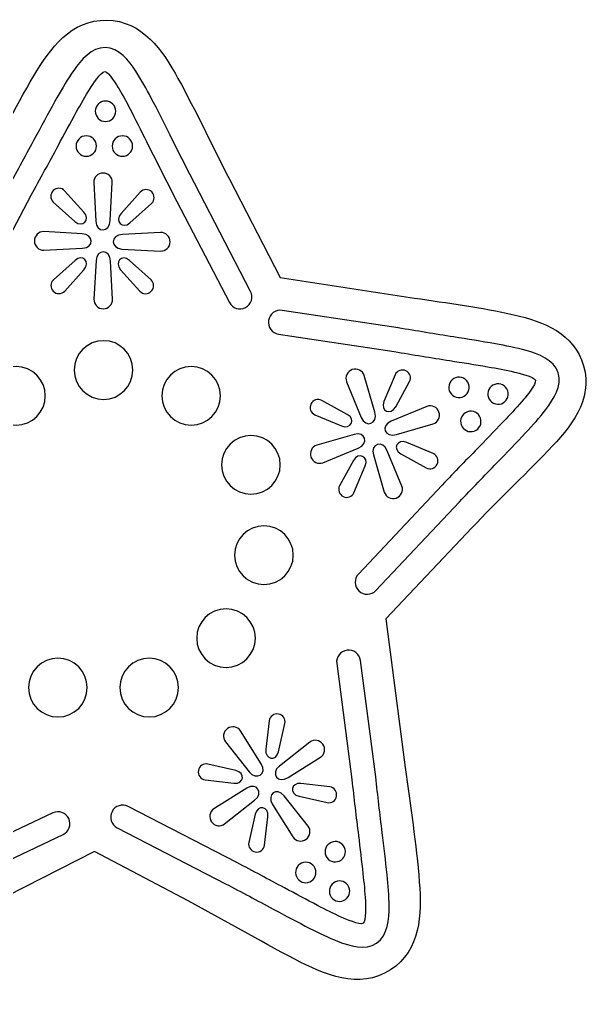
# Model space of a CAD drawing. Header units: centimetres. Extents: x -1 to 124, y -94 to 8.
# Drawn here: x 54.2 to 60.15, y -17.7 to -7.57 of the extents above; entities that cross this region are included whole.
import ezdxf

# ---------------------------------------------------------------- set-up
doc = ezdxf.new("R2010")
doc.units = ezdxf.units.CM
doc.header["$MEASUREMENT"] = 0
doc.layers.add('layer 1', color=7, linetype='Continuous')

msp = doc.modelspace()

# ---------------------------------------------------------------- linework, layer by layer
at = {"layer": 'layer 1', "color": 250}
for points, knots in [([(51.64918, -15.35342), (51.57494, -15.74567), (51.48646, -16.15336), (51.43811, -16.549), (51.43811, -16.549), (51.3974, -16.8821), (51.39219, -17.26055), (51.70603, -17.47328), (51.70603, -17.47328), (52.03854, -17.69865), (52.41777, -17.52065), (52.7298, -17.35896), (52.7298, -17.35896), (53.117, -17.15833), (53.49379, -16.94097), (53.88384, -16.74318), (53.88384, -16.74318), (53.88384, -16.74318), (54.97883, -16.18801), (54.97883, -16.18801), (54.97883, -16.18801), (54.97883, -16.18801), (55.94962, -16.69987), (55.94962, -16.69987), (55.94962, -16.69987), (56.32018, -16.89524), (56.6815, -17.10934), (57.05187, -17.30252), (57.05187, -17.30252), (57.35568, -17.461), (57.71872, -17.62424), (58.04408, -17.41326), (58.04408, -17.41326), (58.35819, -17.2096), (58.36788, -16.83667), (58.34267, -16.50461), (58.34267, -16.50461), (58.31288, -16.11208), (58.24747, -15.70859), (58.19679, -15.31744), (58.19679, -15.31744), (58.19679, -15.31744), (57.99748, -13.7791), (57.99748, -13.7791), (57.99748, -13.7791), (57.99748, -13.7791), (58.88988, -12.83409), (58.88988, -12.83409), (58.88988, -12.83409), (59.1471, -12.56168), (59.41764, -12.30598), (59.67687, -12.03705), (59.67687, -12.03705), (59.90584, -11.79953), (60.14622, -11.51728), (60.04437, -11.15895), (60.04437, -11.15895), (59.94848, -10.82163), (59.63026, -10.70058), (59.32327, -10.63066), (59.32327, -10.63066), (58.98905, -10.55455), (58.63162, -10.50911), (58.29229, -10.45688), (58.29229, -10.45688), (58.29229, -10.45688), (56.90174, -10.24286), (56.90174, -10.24286), (56.90174, -10.24286), (56.90174, -10.24286), (56.37656, -9.22753), (56.37656, -9.22753), (56.37656, -9.22753), (56.19787, -8.88208), (56.03082, -8.52324), (55.84327, -8.18361), (55.84327, -8.18361), (55.68322, -7.8938), (55.4774, -7.58586), (55.10557, -7.57987), (55.10557, -7.57987), (54.73459, -7.57387), (54.51909, -7.87355), (54.35041, -8.15769), (54.35041, -8.15769), (54.15304, -8.49016), (53.97581, -8.84354), (53.78818, -9.18266), (53.78818, -9.18266), (53.78818, -9.18266), (53.21309, -10.22211), (53.21309, -10.22211), (53.21309, -10.22211), (53.21309, -10.22211), (52.03909, -10.44532), (52.03909, -10.44532), (52.03909, -10.44532), (51.65635, -10.51809), (51.26047, -10.57738), (50.88187, -10.66509), (50.88187, -10.66509), (50.56072, -10.73949), (50.21699, -10.85482), (50.10039, -11.20199), (50.10039, -11.20199), (49.98445, -11.54727), (50.19547, -11.8586), (50.40457, -12.11248), (50.40457, -12.11248), (50.65568, -12.41738), (50.93184, -12.70957), (51.1905, -13.00955), (51.1905, -13.00955), (51.1905, -13.00955), (51.93045, -13.86763), (51.93045, -13.86763), (51.93045, -13.86763), (51.93045, -13.86763), (51.64918, -15.35342), (51.64918, -15.35342)], [0, 0, 0, 0, 0.03225806, 0.03225806, 0.03225806, 0.03225806, 0.06451613, 0.06451613, 0.06451613, 0.06451613, 0.09677419, 0.09677419, 0.09677419, 0.09677419, 0.12903226, 0.12903226, 0.12903226, 0.12903226, 0.16129032, 0.16129032, 0.16129032, 0.16129032, 0.19354839, 0.19354839, 0.19354839, 0.19354839, 0.22580645, 0.22580645, 0.22580645, 0.22580645, 0.25806452, 0.25806452, 0.25806452, 0.25806452, 0.29032258, 0.29032258, 0.29032258, 0.29032258, 0.32258065, 0.32258065, 0.32258065, 0.32258065, 0.35483871, 0.35483871, 0.35483871, 0.35483871, 0.38709677, 0.38709677, 0.38709677, 0.38709677, 0.41935484, 0.41935484, 0.41935484, 0.41935484, 0.4516129, 0.4516129, 0.4516129, 0.4516129, 0.48387097, 0.48387097, 0.48387097, 0.48387097, 0.51612903, 0.51612903, 0.51612903, 0.51612903, 0.5483871, 0.5483871, 0.5483871, 0.5483871, 0.58064516, 0.58064516, 0.58064516, 0.58064516, 0.61290323, 0.61290323, 0.61290323, 0.61290323, 0.64516129, 0.64516129, 0.64516129, 0.64516129, 0.67741935, 0.67741935, 0.67741935, 0.67741935, 0.70967742, 0.70967742, 0.70967742, 0.70967742, 0.74193548, 0.74193548, 0.74193548, 0.74193548, 0.77419355, 0.77419355, 0.77419355, 0.77419355, 0.80645161, 0.80645161, 0.80645161, 0.80645161, 0.83870968, 0.83870968, 0.83870968, 0.83870968, 0.87096774, 0.87096774, 0.87096774, 0.87096774, 0.90322581, 0.90322581, 0.90322581, 0.90322581, 0.93548387, 0.93548387, 0.93548387, 0.93548387, 1, 1, 1, 1]), ([(56.59594, -10.3881), (56.62759, -10.44899), (56.60388, -10.52406), (56.543, -10.55571), (56.543, -10.55571), (56.48211, -10.58738), (56.40703, -10.56365), (56.37539, -10.50276), (56.37539, -10.50276), (56.37539, -10.50276), (55.79121, -9.37902), (55.79121, -9.37902), (55.79121, -9.37902), (55.79121, -9.37902), (55.79147, -9.37889), (55.79147, -9.37889), (55.79147, -9.37889), (55.70623, -9.21334), (55.62267, -9.04694), (55.53924, -8.88047), (55.53924, -8.88047), (55.48125, -8.76472), (55.42344, -8.64882), (55.36403, -8.53379), (55.36403, -8.53379), (55.32133, -8.45112), (55.27772, -8.36793), (55.23023, -8.28789), (55.23023, -8.28789), (55.21337, -8.25948), (55.12431, -8.11247), (55.08579, -8.11172), (55.08579, -8.11172), (55.04673, -8.11098), (54.95183, -8.25784), (54.93398, -8.28602), (54.93398, -8.28602), (54.88323, -8.36611), (54.83635, -8.44953), (54.7904, -8.53245), (54.7904, -8.53245), (54.72632, -8.64809), (54.66382, -8.76467), (54.60115, -8.88108), (54.60115, -8.88108), (54.50898, -9.05226), (54.41661, -9.2233), (54.3225, -9.39341), (54.3225, -9.39341), (54.3225, -9.39341), (53.75763, -10.4653), (53.75763, -10.4653), (53.75763, -10.4653), (53.72569, -10.52595), (53.65057, -10.54925), (53.58991, -10.51732), (53.58991, -10.51732), (53.52925, -10.48537), (53.50595, -10.41024), (53.53788, -10.34956), (53.53788, -10.34956), (53.53788, -10.34956), (54.10464, -9.27412), (54.10464, -9.27412), (54.10464, -9.27412), (54.19841, -9.10454), (54.29054, -8.93401), (54.38239, -8.76338), (54.38239, -8.76338), (54.45169, -8.63469), (54.5207, -8.50559), (54.59268, -8.37838), (54.59268, -8.37838), (54.64591, -8.2843), (54.70146, -8.18899), (54.7637, -8.10055), (54.7637, -8.10055), (54.83855, -7.99414), (54.9464, -7.86088), (55.09001, -7.86363), (55.09001, -7.86363), (55.23212, -7.86633), (55.33471, -8.00043), (55.4059, -8.10809), (55.4059, -8.10809), (55.46456, -8.19681), (55.51645, -8.29208), (55.56608, -8.3861), (55.56608, -8.3861), (55.63297, -8.51284), (55.6969, -8.64133), (55.76109, -8.76945), (55.76109, -8.76945), (55.84461, -8.93612), (55.92843, -9.10254), (56.0138, -9.26824), (56.0138, -9.26824), (56.0138, -9.26824), (56.59594, -10.3881), (56.59594, -10.3881)], [0, 0, 0, 0, 0.03846154, 0.03846154, 0.03846154, 0.03846154, 0.07692308, 0.07692308, 0.07692308, 0.07692308, 0.11538462, 0.11538462, 0.11538462, 0.11538462, 0.15384615, 0.15384615, 0.15384615, 0.15384615, 0.19230769, 0.19230769, 0.19230769, 0.19230769, 0.23076923, 0.23076923, 0.23076923, 0.23076923, 0.26923077, 0.26923077, 0.26923077, 0.26923077, 0.30769231, 0.30769231, 0.30769231, 0.30769231, 0.34615385, 0.34615385, 0.34615385, 0.34615385, 0.38461538, 0.38461538, 0.38461538, 0.38461538, 0.42307692, 0.42307692, 0.42307692, 0.42307692, 0.46153846, 0.46153846, 0.46153846, 0.46153846, 0.5, 0.5, 0.5, 0.5, 0.53846154, 0.53846154, 0.53846154, 0.53846154, 0.57692308, 0.57692308, 0.57692308, 0.57692308, 0.61538462, 0.61538462, 0.61538462, 0.61538462, 0.65384615, 0.65384615, 0.65384615, 0.65384615, 0.69230769, 0.69230769, 0.69230769, 0.69230769, 0.73076923, 0.73076923, 0.73076923, 0.73076923, 0.76923077, 0.76923077, 0.76923077, 0.76923077, 0.80769231, 0.80769231, 0.80769231, 0.80769231, 0.84615385, 0.84615385, 0.84615385, 0.84615385, 0.88461538, 0.88461538, 0.88461538, 0.88461538, 0.92307692, 0.92307692, 0.92307692, 0.92307692, 1, 1, 1, 1]), ([(55.19891, -8.52348), (55.19891, -8.58186), (55.15144, -8.62908), (55.09309, -8.62908), (55.09309, -8.62908), (55.03475, -8.62908), (54.98726, -8.58186), (54.98726, -8.52348), (54.98726, -8.52348), (54.98726, -8.46508), (55.03475, -8.41788), (55.09309, -8.41788), (55.09309, -8.41788), (55.15144, -8.41788), (55.19891, -8.46508), (55.19891, -8.52348)], [0, 0, 0, 0, 0.2, 0.2, 0.2, 0.2, 0.4, 0.4, 0.4, 0.4, 0.6, 0.6, 0.6, 0.6, 1, 1, 1, 1]), ([(54.9995, -8.88349), (54.9995, -8.94188), (54.95199, -8.98909), (54.89364, -8.98909), (54.89364, -8.98909), (54.83531, -8.98909), (54.78784, -8.94187), (54.78784, -8.88349), (54.78784, -8.88349), (54.78784, -8.82511), (54.83531, -8.77788), (54.89364, -8.77788), (54.89364, -8.77788), (54.95199, -8.77788), (54.9995, -8.8251), (54.9995, -8.88349)], [0, 0, 0, 0, 0.2, 0.2, 0.2, 0.2, 0.4, 0.4, 0.4, 0.4, 0.6, 0.6, 0.6, 0.6, 1, 1, 1, 1]), ([(55.37343, -8.88349), (55.37343, -8.94187), (55.32594, -8.98909), (55.26759, -8.98909), (55.26759, -8.98909), (55.20925, -8.98909), (55.16176, -8.94188), (55.16176, -8.88349), (55.16176, -8.88349), (55.16176, -8.8251), (55.20926, -8.77788), (55.26759, -8.77788), (55.26759, -8.77788), (55.32594, -8.77788), (55.37343, -8.82511), (55.37343, -8.88349)], [0, 0, 0, 0, 0.2, 0.2, 0.2, 0.2, 0.4, 0.4, 0.4, 0.4, 0.6, 0.6, 0.6, 0.6, 1, 1, 1, 1]), ([(55.14204, -9.6561), (55.13541, -9.78052), (54.99862, -9.78423), (54.99208, -9.66171), (54.99208, -9.66171), (54.99208, -9.66171), (54.9707, -9.26113), (54.9707, -9.26113), (54.9707, -9.26113), (54.96783, -9.20711), (55.01364, -9.16287), (55.0669, -9.16287), (55.0669, -9.16287), (55.12016, -9.16287), (55.16598, -9.20711), (55.16312, -9.26113), (55.16312, -9.26113), (55.16312, -9.26113), (55.14204, -9.6561), (55.14204, -9.6561)], [0, 0, 0, 0, 0.16666667, 0.16666667, 0.16666667, 0.16666667, 0.33333333, 0.33333333, 0.33333333, 0.33333333, 0.5, 0.5, 0.5, 0.5, 0.66666667, 0.66666667, 0.66666667, 0.66666667, 1, 1, 1, 1]), ([(54.77624, -9.66494), (54.77624, -9.66494), (54.55233, -9.46373), (54.55233, -9.46373), (54.55233, -9.46373), (54.51757, -9.43249), (54.51822, -9.37794), (54.55082, -9.34532), (54.55082, -9.34532), (54.58342, -9.31272), (54.63799, -9.31208), (54.66923, -9.34683), (54.66923, -9.34683), (54.66923, -9.34683), (54.86763, -9.56759), (54.86763, -9.56759), (54.86763, -9.56759), (54.93888, -9.64687), (54.8546, -9.73536), (54.77624, -9.66494)], [0, 0, 0, 0, 0.16666667, 0.16666667, 0.16666667, 0.16666667, 0.33333333, 0.33333333, 0.33333333, 0.33333333, 0.5, 0.5, 0.5, 0.5, 0.66666667, 0.66666667, 0.66666667, 0.66666667, 1, 1, 1, 1]), ([(55.57015, -9.47738), (55.57015, -9.47738), (55.34625, -9.67859), (55.34625, -9.67859), (55.34625, -9.67859), (55.26791, -9.74903), (55.1836, -9.66052), (55.25485, -9.58124), (55.25485, -9.58124), (55.25485, -9.58124), (55.45326, -9.36046), (55.45326, -9.36046), (55.45326, -9.36046), (55.4845, -9.32573), (55.53905, -9.32637), (55.57165, -9.35897), (55.57165, -9.35897), (55.60427, -9.39159), (55.60491, -9.44614), (55.57015, -9.47738)], [0, 0, 0, 0, 0.16666667, 0.16666667, 0.16666667, 0.16666667, 0.33333333, 0.33333333, 0.33333333, 0.33333333, 0.5, 0.5, 0.5, 0.5, 0.66666667, 0.66666667, 0.66666667, 0.66666667, 1, 1, 1, 1]), ([(54.85527, -9.94086), (54.85527, -9.94086), (54.4547, -9.96225), (54.4547, -9.96225), (54.4547, -9.96225), (54.40067, -9.96513), (54.35644, -9.91929), (54.35644, -9.86605), (54.35644, -9.86605), (54.35644, -9.8128), (54.40067, -9.76696), (54.4547, -9.76984), (54.4547, -9.76984), (54.4547, -9.76984), (54.84966, -9.79091), (54.84966, -9.79091), (54.84966, -9.79091), (54.97407, -9.79755), (54.9778, -9.93435), (54.85527, -9.94086)], [0, 0, 0, 0, 0.16666667, 0.16666667, 0.16666667, 0.16666667, 0.33333333, 0.33333333, 0.33333333, 0.33333333, 0.5, 0.5, 0.5, 0.5, 0.66666667, 0.66666667, 0.66666667, 0.66666667, 1, 1, 1, 1]), ([(55.66338, -9.97101), (55.66338, -9.97101), (55.26281, -9.94963), (55.26281, -9.94963), (55.26281, -9.94963), (55.14028, -9.94311), (55.14401, -9.80633), (55.26843, -9.79969), (55.26843, -9.79969), (55.26843, -9.79969), (55.66339, -9.7786), (55.66339, -9.7786), (55.66339, -9.7786), (55.71742, -9.77576), (55.76166, -9.82158), (55.76166, -9.87481), (55.76166, -9.87481), (55.76166, -9.92806), (55.71742, -9.97389), (55.66338, -9.97101)], [0, 0, 0, 0, 0.16666667, 0.16666667, 0.16666667, 0.16666667, 0.33333333, 0.33333333, 0.33333333, 0.33333333, 0.5, 0.5, 0.5, 0.5, 0.66666667, 0.66666667, 0.66666667, 0.66666667, 1, 1, 1, 1]), ([(54.86828, -10.1644), (54.86828, -10.1644), (54.66988, -10.38517), (54.66988, -10.38517), (54.66988, -10.38517), (54.63864, -10.41991), (54.58409, -10.41927), (54.55147, -10.38667), (54.55147, -10.38667), (54.51887, -10.35406), (54.51822, -10.2995), (54.55298, -10.26827), (54.55298, -10.26827), (54.55298, -10.26827), (54.77687, -10.06706), (54.77687, -10.06706), (54.77687, -10.06706), (54.85523, -9.9966), (54.93953, -10.08512), (54.86828, -10.1644)], [0, 0, 0, 0, 0.16666667, 0.16666667, 0.16666667, 0.16666667, 0.33333333, 0.33333333, 0.33333333, 0.33333333, 0.5, 0.5, 0.5, 0.5, 0.66666667, 0.66666667, 0.66666667, 0.66666667, 1, 1, 1, 1]), ([(55.06954, -10.56831), (55.01629, -10.56831), (54.97047, -10.52408), (54.97334, -10.47005), (54.97334, -10.47005), (54.97334, -10.47005), (54.99472, -10.06948), (54.99472, -10.06948), (54.99472, -10.06948), (55.00126, -9.94695), (55.13804, -9.95067), (55.14468, -10.07509), (55.14468, -10.07509), (55.14468, -10.07509), (55.16576, -10.47007), (55.16576, -10.47007), (55.16576, -10.47007), (55.16861, -10.52408), (55.12279, -10.56831), (55.06954, -10.56831)], [0, 0, 0, 0, 0.16666667, 0.16666667, 0.16666667, 0.16666667, 0.33333333, 0.33333333, 0.33333333, 0.33333333, 0.5, 0.5, 0.5, 0.5, 0.66666667, 0.66666667, 0.66666667, 0.66666667, 1, 1, 1, 1]), ([(55.4481, -10.38594), (55.4481, -10.38594), (55.2497, -10.16516), (55.2497, -10.16516), (55.2497, -10.16516), (55.17845, -10.0859), (55.26275, -9.99739), (55.34111, -10.06782), (55.34111, -10.06782), (55.34111, -10.06782), (55.56502, -10.26904), (55.56502, -10.26904), (55.56502, -10.26904), (55.59976, -10.30028), (55.59913, -10.35483), (55.56653, -10.38743), (55.56653, -10.38743), (55.53391, -10.42004), (55.47936, -10.42069), (55.4481, -10.38594)], [0, 0, 0, 0, 0.16666667, 0.16666667, 0.16666667, 0.16666667, 0.33333333, 0.33333333, 0.33333333, 0.33333333, 0.5, 0.5, 0.5, 0.5, 0.66666667, 0.66666667, 0.66666667, 0.66666667, 1, 1, 1, 1]), ([(58.96857, -11.99053), (59.05873, -11.89762), (59.14909, -11.80483), (59.2381, -11.71082), (59.2381, -11.71082), (59.30208, -11.64327), (59.36625, -11.57465), (59.42615, -11.50345), (59.42615, -11.50345), (59.44742, -11.47817), (59.55686, -11.34562), (59.54486, -11.30902), (59.54486, -11.30902), (59.53268, -11.27189), (59.36274, -11.2307), (59.33027, -11.22313), (59.33027, -11.22313), (59.23792, -11.20163), (59.1437, -11.18487), (59.05027, -11.16882), (59.05027, -11.16882), (58.91997, -11.14644), (58.78931, -11.12585), (58.65875, -11.10508), (58.65875, -11.10508), (58.46674, -11.07449), (58.27483, -11.04367), (58.08319, -11.01091), (58.08319, -11.01091), (58.08319, -11.01091), (56.88501, -10.83095), (56.88501, -10.83095), (56.88501, -10.83095), (56.81722, -10.82079), (56.77044, -10.75754), (56.78062, -10.68975), (56.78062, -10.68975), (56.79077, -10.62195), (56.85401, -10.57519), (56.92183, -10.58533), (56.92183, -10.58533), (56.92183, -10.58533), (58.124, -10.76589), (58.124, -10.76589), (58.124, -10.76589), (58.31501, -10.79852), (58.50638, -10.82928), (58.69775, -10.85976), (58.69775, -10.85976), (58.84209, -10.88274), (58.98671, -10.90534), (59.13055, -10.93136), (59.13055, -10.93136), (59.23692, -10.95061), (59.34522, -10.97164), (59.44923, -11.00124), (59.44923, -11.00124), (59.57436, -11.03684), (59.73572, -11.09471), (59.78048, -11.23121), (59.78048, -11.23121), (59.82478, -11.36625), (59.73199, -11.50732), (59.65382, -11.61002), (59.65382, -11.61002), (59.58939, -11.69465), (59.51654, -11.77505), (59.44415, -11.85289), (59.44415, -11.85289), (59.34653, -11.95782), (59.2463, -12.06055), (59.14651, -12.16338), (59.14651, -12.16338), (59.01668, -12.29717), (58.88721, -12.43118), (58.7589, -12.56641), (58.7589, -12.56641), (58.7589, -12.56641), (57.89355, -13.48516), (57.89355, -13.48516), (57.89355, -13.48516), (57.84651, -13.53511), (57.7678, -13.53748), (57.71785, -13.49042), (57.71785, -13.49042), (57.66788, -13.44337), (57.66553, -13.36468), (57.71258, -13.31471), (57.71258, -13.31471), (57.71258, -13.31471), (58.58115, -12.39296), (58.58115, -12.39296), (58.58115, -12.39296), (58.70935, -12.25792), (58.8389, -12.12416), (58.96857, -11.99053)], [0, 0, 0, 0, 0.04, 0.04, 0.04, 0.04, 0.08, 0.08, 0.08, 0.08, 0.12, 0.12, 0.12, 0.12, 0.16, 0.16, 0.16, 0.16, 0.2, 0.2, 0.2, 0.2, 0.24, 0.24, 0.24, 0.24, 0.28, 0.28, 0.28, 0.28, 0.32, 0.32, 0.32, 0.32, 0.36, 0.36, 0.36, 0.36, 0.4, 0.4, 0.4, 0.4, 0.44, 0.44, 0.44, 0.44, 0.48, 0.48, 0.48, 0.48, 0.52, 0.52, 0.52, 0.52, 0.56, 0.56, 0.56, 0.56, 0.6, 0.6, 0.6, 0.6, 0.64, 0.64, 0.64, 0.64, 0.68, 0.68, 0.68, 0.68, 0.72, 0.72, 0.72, 0.72, 0.76, 0.76, 0.76, 0.76, 0.8, 0.8, 0.8, 0.8, 0.84, 0.84, 0.84, 0.84, 0.88, 0.88, 0.88, 0.88, 0.92, 0.92, 0.92, 0.92, 1, 1, 1, 1]), ([(55.37654, -11.20232), (55.37654, -11.37005), (55.24058, -11.50602), (55.07286, -11.50602), (55.07286, -11.50602), (54.90512, -11.50602), (54.76916, -11.37005), (54.76916, -11.20232), (54.76916, -11.20232), (54.76916, -11.0346), (54.90512, -10.89863), (55.07286, -10.89863), (55.07286, -10.89863), (55.24058, -10.89863), (55.37654, -11.0346), (55.37654, -11.20232)], [0, 0, 0, 0, 0.2, 0.2, 0.2, 0.2, 0.4, 0.4, 0.4, 0.4, 0.6, 0.6, 0.6, 0.6, 1, 1, 1, 1]), ([(54.46945, -11.46901), (54.46945, -11.6367), (54.33345, -11.77269), (54.16575, -11.77269), (54.16575, -11.77269), (53.99806, -11.77269), (53.86207, -11.6367), (53.86207, -11.46901), (53.86207, -11.46901), (53.86207, -11.3013), (53.99806, -11.16531), (54.16575, -11.16531), (54.16575, -11.16531), (54.33345, -11.16531), (54.46945, -11.3013), (54.46945, -11.46901)], [0, 0, 0, 0, 0.2, 0.2, 0.2, 0.2, 0.4, 0.4, 0.4, 0.4, 0.6, 0.6, 0.6, 0.6, 1, 1, 1, 1]), ([(56.28366, -11.46901), (56.28366, -11.63673), (56.1477, -11.77269), (55.97996, -11.77269), (55.97996, -11.77269), (55.81224, -11.77269), (55.67628, -11.63673), (55.67628, -11.46901), (55.67628, -11.46901), (55.67628, -11.30127), (55.81224, -11.16531), (55.97996, -11.16531), (55.97996, -11.16531), (56.1477, -11.16531), (56.28366, -11.30127), (56.28366, -11.46901)], [0, 0, 0, 0, 0.2, 0.2, 0.2, 0.2, 0.4, 0.4, 0.4, 0.4, 0.6, 0.6, 0.6, 0.6, 1, 1, 1, 1]), ([(57.8817, -11.63962), (57.91644, -11.75926), (57.78851, -11.80788), (57.74197, -11.69434), (57.74197, -11.69434), (57.74197, -11.69434), (57.58973, -11.32322), (57.58973, -11.32322), (57.58973, -11.32322), (57.56921, -11.27316), (57.59789, -11.21629), (57.64815, -11.19874), (57.64815, -11.19874), (57.69844, -11.18118), (57.75629, -11.20783), (57.77139, -11.2598), (57.77139, -11.2598), (57.77139, -11.2598), (57.8817, -11.63962), (57.8817, -11.63962)], [0, 0, 0, 0, 0.16666667, 0.16666667, 0.16666667, 0.16666667, 0.33333333, 0.33333333, 0.33333333, 0.33333333, 0.5, 0.5, 0.5, 0.5, 0.66666667, 0.66666667, 0.66666667, 0.66666667, 1, 1, 1, 1]), ([(57.97642, -11.52878), (57.97642, -11.52878), (58.09257, -11.25107), (58.09257, -11.25107), (58.09257, -11.25107), (58.1106, -11.20794), (58.16233, -11.19056), (58.20387, -11.21059), (58.20387, -11.21059), (58.24539, -11.23064), (58.26398, -11.28194), (58.24147, -11.32289), (58.24147, -11.32289), (58.24147, -11.32289), (58.09845, -11.58297), (58.09845, -11.58297), (58.09845, -11.58297), (58.04708, -11.67638), (57.93576, -11.62597), (57.97642, -11.52878)], [0, 0, 0, 0, 0.16666667, 0.16666667, 0.16666667, 0.16666667, 0.33333333, 0.33333333, 0.33333333, 0.33333333, 0.5, 0.5, 0.5, 0.5, 0.66666667, 0.66666667, 0.66666667, 0.66666667, 1, 1, 1, 1]), ([(58.78779, -11.48194), (58.73265, -11.5012), (58.67243, -11.47191), (58.65321, -11.41684), (58.65321, -11.41684), (58.63397, -11.36176), (58.66289, -11.30137), (58.71801, -11.28211), (58.71801, -11.28211), (58.77312, -11.26288), (58.83337, -11.29213), (58.85259, -11.34721), (58.85259, -11.34721), (58.87183, -11.40228), (58.84291, -11.46269), (58.78779, -11.48194)], [0, 0, 0, 0, 0.2, 0.2, 0.2, 0.2, 0.4, 0.4, 0.4, 0.4, 0.6, 0.6, 0.6, 0.6, 1, 1, 1, 1]), ([(59.19342, -11.55154), (59.13829, -11.5708), (59.07806, -11.54153), (59.05882, -11.48645), (59.05882, -11.48645), (59.03958, -11.43136), (59.06852, -11.37097), (59.12364, -11.35171), (59.12364, -11.35171), (59.17877, -11.33248), (59.23899, -11.36174), (59.25821, -11.41682), (59.25821, -11.41682), (59.27744, -11.47191), (59.24854, -11.53229), (59.19342, -11.55154)], [0, 0, 0, 0, 0.2, 0.2, 0.2, 0.2, 0.4, 0.4, 0.4, 0.4, 0.6, 0.6, 0.6, 0.6, 1, 1, 1, 1]), ([(57.2614, -11.66579), (57.21829, -11.64774), (57.20089, -11.59603), (57.22094, -11.5545), (57.22094, -11.5545), (57.24097, -11.51296), (57.29227, -11.49437), (57.33322, -11.51689), (57.33322, -11.51689), (57.33322, -11.51689), (57.59698, -11.66195), (57.59698, -11.66195), (57.59698, -11.66195), (57.68933, -11.71269), (57.63355, -11.82146), (57.53522, -11.78032), (57.53522, -11.78032), (57.53522, -11.78032), (57.2614, -11.66579), (57.2614, -11.66579)], [0, 0, 0, 0, 0.16666667, 0.16666667, 0.16666667, 0.16666667, 0.33333333, 0.33333333, 0.33333333, 0.33333333, 0.5, 0.5, 0.5, 0.5, 0.66666667, 0.66666667, 0.66666667, 0.66666667, 1, 1, 1, 1]), ([(58.48519, -11.76093), (58.48519, -11.76093), (58.10535, -11.87122), (58.10535, -11.87122), (58.10535, -11.87122), (57.98571, -11.90597), (57.93711, -11.77805), (58.05062, -11.7315), (58.05062, -11.7315), (58.05062, -11.7315), (58.42175, -11.57927), (58.42175, -11.57927), (58.42175, -11.57927), (58.47182, -11.55875), (58.52869, -11.5874), (58.54625, -11.63768), (58.54625, -11.63768), (58.5638, -11.68796), (58.53714, -11.7458), (58.48519, -11.76093)], [0, 0, 0, 0, 0.16666667, 0.16666667, 0.16666667, 0.16666667, 0.33333333, 0.33333333, 0.33333333, 0.33333333, 0.5, 0.5, 0.5, 0.5, 0.66666667, 0.66666667, 0.66666667, 0.66666667, 1, 1, 1, 1]), ([(58.91105, -11.83497), (58.85593, -11.85422), (58.79571, -11.82494), (58.77647, -11.76988), (58.77647, -11.76988), (58.75723, -11.71479), (58.78615, -11.65439), (58.84128, -11.63514), (58.84128, -11.63514), (58.8964, -11.61589), (58.95664, -11.64517), (58.97587, -11.70025), (58.97587, -11.70025), (58.99511, -11.75533), (58.96616, -11.81573), (58.91105, -11.83497)], [0, 0, 0, 0, 0.2, 0.2, 0.2, 0.2, 0.4, 0.4, 0.4, 0.4, 0.6, 0.6, 0.6, 0.6, 1, 1, 1, 1]), ([(57.22021, -12.10348), (57.20266, -12.05321), (57.22934, -11.99536), (57.28129, -11.98026), (57.28129, -11.98026), (57.28129, -11.98026), (57.6665, -11.8684), (57.6665, -11.8684), (57.6665, -11.8684), (57.78434, -11.83418), (57.82592, -11.96455), (57.71064, -12.01182), (57.71064, -12.01182), (57.71064, -12.01182), (57.3447, -12.16192), (57.3447, -12.16192), (57.3447, -12.16192), (57.29464, -12.18243), (57.23777, -12.15375), (57.22021, -12.10348)], [0, 0, 0, 0, 0.16666667, 0.16666667, 0.16666667, 0.16666667, 0.33333333, 0.33333333, 0.33333333, 0.33333333, 0.5, 0.5, 0.5, 0.5, 0.66666667, 0.66666667, 0.66666667, 0.66666667, 1, 1, 1, 1]), ([(56.59936, -12.48717), (56.43165, -12.48717), (56.29566, -12.35118), (56.29566, -12.18348), (56.29566, -12.18348), (56.29566, -12.01579), (56.43165, -11.87979), (56.59936, -11.87979), (56.59936, -11.87979), (56.76706, -11.87979), (56.90305, -12.01579), (56.90305, -12.18348), (56.90305, -12.18348), (56.90305, -12.35118), (56.76706, -12.48717), (56.59936, -12.48717)], [0, 0, 0, 0, 0.2, 0.2, 0.2, 0.2, 0.4, 0.4, 0.4, 0.4, 0.6, 0.6, 0.6, 0.6, 1, 1, 1, 1]), ([(57.86803, -12.082), (57.83381, -11.96417), (57.96417, -11.9226), (58.01145, -12.03788), (58.01145, -12.03788), (58.01145, -12.03788), (58.16155, -12.40381), (58.16155, -12.40381), (58.16155, -12.40381), (58.18206, -12.45387), (58.15338, -12.51074), (58.10311, -12.5283), (58.10311, -12.5283), (58.05285, -12.54585), (57.99499, -12.51919), (57.9799, -12.46724), (57.9799, -12.46724), (57.9799, -12.46724), (57.86803, -12.082), (57.86803, -12.082)], [0, 0, 0, 0, 0.16666667, 0.16666667, 0.16666667, 0.16666667, 0.33333333, 0.33333333, 0.33333333, 0.33333333, 0.5, 0.5, 0.5, 0.5, 0.66666667, 0.66666667, 0.66666667, 0.66666667, 1, 1, 1, 1]), ([(58.52749, -12.17887), (58.50746, -12.22041), (58.45616, -12.239), (58.41521, -12.21647), (58.41521, -12.21647), (58.41521, -12.21647), (58.15144, -12.07142), (58.15144, -12.07142), (58.15144, -12.07142), (58.05912, -12.02067), (58.11487, -11.9119), (58.2132, -11.95304), (58.2132, -11.95304), (58.2132, -11.95304), (58.48704, -12.06758), (58.48704, -12.06758), (58.48704, -12.06758), (58.53014, -12.08562), (58.54752, -12.13735), (58.52749, -12.17887)], [0, 0, 0, 0, 0.16666667, 0.16666667, 0.16666667, 0.16666667, 0.33333333, 0.33333333, 0.33333333, 0.33333333, 0.5, 0.5, 0.5, 0.5, 0.66666667, 0.66666667, 0.66666667, 0.66666667, 1, 1, 1, 1]), ([(57.55483, -12.51306), (57.51329, -12.49303), (57.4947, -12.44173), (57.51721, -12.40076), (57.51721, -12.40076), (57.51721, -12.40076), (57.66023, -12.14068), (57.66023, -12.14068), (57.66023, -12.14068), (57.71158, -12.04728), (57.82292, -12.09769), (57.78227, -12.19489), (57.78227, -12.19489), (57.78227, -12.19489), (57.66611, -12.4726), (57.66611, -12.4726), (57.66611, -12.4726), (57.64808, -12.51571), (57.59635, -12.53309), (57.55483, -12.51306)], [0, 0, 0, 0, 0.16666667, 0.16666667, 0.16666667, 0.16666667, 0.33333333, 0.33333333, 0.33333333, 0.33333333, 0.5, 0.5, 0.5, 0.5, 0.66666667, 0.66666667, 0.66666667, 0.66666667, 1, 1, 1, 1]), ([(56.7339, -13.4231), (56.5662, -13.4231), (56.43021, -13.28711), (56.43021, -13.11941), (56.43021, -13.11941), (56.43021, -12.95172), (56.5662, -12.81572), (56.7339, -12.81572), (56.7339, -12.81572), (56.90161, -12.81572), (57.0376, -12.95172), (57.0376, -13.11941), (57.0376, -13.11941), (57.0376, -13.28711), (56.90161, -13.4231), (56.7339, -13.4231)], [0, 0, 0, 0, 0.2, 0.2, 0.2, 0.2, 0.4, 0.4, 0.4, 0.4, 0.6, 0.6, 0.6, 0.6, 1, 1, 1, 1]), ([(56.34082, -14.28293), (56.17311, -14.28293), (56.03712, -14.14693), (56.03712, -13.97923), (56.03712, -13.97923), (56.03712, -13.81153), (56.17311, -13.67553), (56.34082, -13.67553), (56.34082, -13.67553), (56.50852, -13.67553), (56.64451, -13.81153), (56.64451, -13.97923), (56.64451, -13.97923), (56.64451, -14.14693), (56.50852, -14.28293), (56.34082, -14.28293)], [0, 0, 0, 0, 0.2, 0.2, 0.2, 0.2, 0.4, 0.4, 0.4, 0.4, 0.6, 0.6, 0.6, 0.6, 1, 1, 1, 1]), ([(52.24097, -15.43135), (52.21318, -15.62379), (52.18348, -15.81589), (52.1535, -16.00797), (52.1535, -16.00797), (52.1331, -16.1386), (52.11248, -16.26926), (52.09368, -16.40012), (52.09368, -16.40012), (52.0802, -16.49396), (52.06717, -16.58876), (52.05923, -16.68325), (52.05923, -16.68325), (52.05644, -16.71649), (52.04333, -16.89084), (52.07492, -16.91384), (52.07492, -16.91384), (52.10606, -16.93654), (52.26582, -16.87318), (52.29644, -16.86072), (52.29644, -16.86072), (52.38263, -16.82562), (52.46764, -16.78567), (52.55162, -16.7456), (52.55162, -16.7456), (52.66844, -16.68982), (52.78454, -16.6324), (52.90068, -16.57519), (52.90068, -16.57519), (53.06773, -16.49293), (53.23485, -16.41082), (53.40278, -16.33038), (53.40278, -16.33038), (53.40278, -16.33038), (53.40265, -16.33013), (53.40265, -16.33013), (53.40265, -16.33013), (53.40265, -16.33013), (54.54706, -15.78755), (54.54706, -15.78755), (54.54706, -15.78755), (54.60907, -15.75816), (54.68323, -15.78462), (54.71262, -15.84662), (54.71262, -15.84662), (54.74202, -15.90863), (54.71556, -15.98278), (54.65356, -16.01218), (54.65356, -16.01218), (54.65356, -16.01218), (53.51312, -16.55288), (53.51312, -16.55288), (53.51312, -16.55288), (53.34499, -16.63335), (53.17763, -16.71533), (53.01039, -16.79769), (53.01039, -16.79769), (52.88184, -16.861), (52.75327, -16.92478), (52.62339, -16.98536), (52.62339, -16.98536), (52.52706, -17.03029), (52.42815, -17.07486), (52.32779, -17.11013), (52.32779, -17.11013), (52.20603, -17.15292), (52.04325, -17.19779), (51.92838, -17.1141), (51.92838, -17.1141), (51.81228, -17.02952), (51.80687, -16.85818), (51.81149, -16.72817), (51.81149, -16.72817), (51.81533, -16.62009), (51.82863, -16.51058), (51.84304, -16.40344), (51.84304, -16.40344), (51.86255, -16.25858), (51.88554, -16.11401), (51.90807, -15.96959), (51.90807, -15.96959), (51.93795, -15.77814), (51.96756, -15.5866), (51.99528, -15.39482), (51.99528, -15.39482), (51.99528, -15.39482), (52.19337, -14.19541), (52.19337, -14.19541), (52.19337, -14.19541), (52.20457, -14.12776), (52.26852, -14.08197), (52.33617, -14.09316), (52.33617, -14.09316), (52.4038, -14.10435), (52.44959, -14.16831), (52.4384, -14.23595), (52.4384, -14.23595), (52.4384, -14.23595), (52.24097, -15.43135), (52.24097, -15.43135)], [0, 0, 0, 0, 0.03846154, 0.03846154, 0.03846154, 0.03846154, 0.07692308, 0.07692308, 0.07692308, 0.07692308, 0.11538462, 0.11538462, 0.11538462, 0.11538462, 0.15384615, 0.15384615, 0.15384615, 0.15384615, 0.19230769, 0.19230769, 0.19230769, 0.19230769, 0.23076923, 0.23076923, 0.23076923, 0.23076923, 0.26923077, 0.26923077, 0.26923077, 0.26923077, 0.30769231, 0.30769231, 0.30769231, 0.30769231, 0.34615385, 0.34615385, 0.34615385, 0.34615385, 0.38461538, 0.38461538, 0.38461538, 0.38461538, 0.42307692, 0.42307692, 0.42307692, 0.42307692, 0.46153846, 0.46153846, 0.46153846, 0.46153846, 0.5, 0.5, 0.5, 0.5, 0.53846154, 0.53846154, 0.53846154, 0.53846154, 0.57692308, 0.57692308, 0.57692308, 0.57692308, 0.61538462, 0.61538462, 0.61538462, 0.61538462, 0.65384615, 0.65384615, 0.65384615, 0.65384615, 0.69230769, 0.69230769, 0.69230769, 0.69230769, 0.73076923, 0.73076923, 0.73076923, 0.73076923, 0.76923077, 0.76923077, 0.76923077, 0.76923077, 0.80769231, 0.80769231, 0.80769231, 0.80769231, 0.84615385, 0.84615385, 0.84615385, 0.84615385, 0.88461538, 0.88461538, 0.88461538, 0.88461538, 0.92307692, 0.92307692, 0.92307692, 0.92307692, 1, 1, 1, 1]), ([(55.21345, -15.94267), (55.15247, -15.91121), (55.12852, -15.8362), (55.15999, -15.77522), (55.15999, -15.77522), (55.19145, -15.71424), (55.26646, -15.69031), (55.32744, -15.72178), (55.32744, -15.72178), (55.32744, -15.72178), (56.45292, -16.30262), (56.45292, -16.30262), (56.45292, -16.30262), (56.45292, -16.30262), (56.45278, -16.30286), (56.45278, -16.30286), (56.45278, -16.30286), (56.61791, -16.38892), (56.78217, -16.47663), (56.94634, -16.56446), (56.94634, -16.56446), (57.06049, -16.62555), (57.17459, -16.68687), (57.28948, -16.74653), (57.28948, -16.74653), (57.37204, -16.78943), (57.45566, -16.83223), (57.54062, -16.87021), (57.54062, -16.87021), (57.57079, -16.88368), (57.72834, -16.95239), (57.76023, -16.93076), (57.76023, -16.93076), (57.79258, -16.90884), (57.78535, -16.73414), (57.78369, -16.70082), (57.78369, -16.70082), (57.77893, -16.60611), (57.7691, -16.51093), (57.7588, -16.41669), (57.7588, -16.41669), (57.74442, -16.28527), (57.72821, -16.15399), (57.71223, -16.02276), (57.71223, -16.02276), (57.68874, -15.82976), (57.66552, -15.63677), (57.64423, -15.44353), (57.64423, -15.44353), (57.64423, -15.44353), (57.48723, -14.24214), (57.48723, -14.24214), (57.48723, -14.24214), (57.47832, -14.17416), (57.52624, -14.11178), (57.59421, -14.10287), (57.59421, -14.10287), (57.66219, -14.09397), (57.72456, -14.14189), (57.73348, -14.20987), (57.73348, -14.20987), (57.73348, -14.20987), (57.89101, -15.41527), (57.89101, -15.41527), (57.89101, -15.41527), (57.91227, -15.60788), (57.93539, -15.80032), (57.9588, -15.99267), (57.9588, -15.99267), (57.97645, -16.13777), (57.99456, -16.28303), (58.00917, -16.42847), (58.00917, -16.42847), (58.01996, -16.53602), (58.02958, -16.64592), (58.02977, -16.75407), (58.02977, -16.75407), (58.03001, -16.88416), (58.01882, -17.05523), (57.89992, -17.13584), (57.89992, -17.13584), (57.78231, -17.21562), (57.62112, -17.16529), (57.50088, -17.11842), (57.50088, -17.11842), (57.40177, -17.07978), (57.30441, -17.03191), (57.20964, -16.98374), (57.20964, -16.98374), (57.08189, -16.91881), (56.95554, -16.85075), (56.8292, -16.78313), (56.8292, -16.78313), (56.66483, -16.69519), (56.50035, -16.60762), (56.33501, -16.52151), (56.33501, -16.52151), (56.33501, -16.52151), (55.21345, -15.94267), (55.21345, -15.94267)], [0, 0, 0, 0, 0.03846154, 0.03846154, 0.03846154, 0.03846154, 0.07692308, 0.07692308, 0.07692308, 0.07692308, 0.11538462, 0.11538462, 0.11538462, 0.11538462, 0.15384615, 0.15384615, 0.15384615, 0.15384615, 0.19230769, 0.19230769, 0.19230769, 0.19230769, 0.23076923, 0.23076923, 0.23076923, 0.23076923, 0.26923077, 0.26923077, 0.26923077, 0.26923077, 0.30769231, 0.30769231, 0.30769231, 0.30769231, 0.34615385, 0.34615385, 0.34615385, 0.34615385, 0.38461538, 0.38461538, 0.38461538, 0.38461538, 0.42307692, 0.42307692, 0.42307692, 0.42307692, 0.46153846, 0.46153846, 0.46153846, 0.46153846, 0.5, 0.5, 0.5, 0.5, 0.53846154, 0.53846154, 0.53846154, 0.53846154, 0.57692308, 0.57692308, 0.57692308, 0.57692308, 0.61538462, 0.61538462, 0.61538462, 0.61538462, 0.65384615, 0.65384615, 0.65384615, 0.65384615, 0.69230769, 0.69230769, 0.69230769, 0.69230769, 0.73076923, 0.73076923, 0.73076923, 0.73076923, 0.76923077, 0.76923077, 0.76923077, 0.76923077, 0.80769231, 0.80769231, 0.80769231, 0.80769231, 0.84615385, 0.84615385, 0.84615385, 0.84615385, 0.88461538, 0.88461538, 0.88461538, 0.88461538, 0.92307692, 0.92307692, 0.92307692, 0.92307692, 1, 1, 1, 1]), ([(54.90374, -14.4908), (54.90374, -14.65851), (54.76775, -14.7945), (54.60004, -14.7945), (54.60004, -14.7945), (54.43235, -14.7945), (54.29636, -14.65851), (54.29636, -14.4908), (54.29636, -14.4908), (54.29636, -14.3231), (54.43235, -14.18711), (54.60004, -14.18711), (54.60004, -14.18711), (54.76775, -14.18711), (54.90374, -14.3231), (54.90374, -14.4908)], [0, 0, 0, 0, 0.2, 0.2, 0.2, 0.2, 0.4, 0.4, 0.4, 0.4, 0.6, 0.6, 0.6, 0.6, 1, 1, 1, 1]), ([(55.54567, -14.79448), (55.37797, -14.79448), (55.24197, -14.65849), (55.24197, -14.49079), (55.24197, -14.49079), (55.24197, -14.3231), (55.37797, -14.18711), (55.54567, -14.18711), (55.54567, -14.18711), (55.71336, -14.18711), (55.84935, -14.3231), (55.84935, -14.49079), (55.84935, -14.49079), (55.84935, -14.65849), (55.71336, -14.79448), (55.54567, -14.79448)], [0, 0, 0, 0, 0.2, 0.2, 0.2, 0.2, 0.4, 0.4, 0.4, 0.4, 0.6, 0.6, 0.6, 0.6, 1, 1, 1, 1]), ([(56.78835, -14.83388), (56.79381, -14.78747), (56.83874, -14.75652), (56.88418, -14.76433), (56.88418, -14.76433), (56.92964, -14.77217), (56.96164, -14.81634), (56.95126, -14.86193), (56.95126, -14.86193), (56.95126, -14.86193), (56.88447, -15.15543), (56.88447, -15.15543), (56.88447, -15.15543), (56.86112, -15.25819), (56.74119, -15.23452), (56.75367, -15.12867), (56.75367, -15.12867), (56.75367, -15.12867), (56.78835, -14.83388), (56.78835, -14.83388)], [0, 0, 0, 0, 0.16666667, 0.16666667, 0.16666667, 0.16666667, 0.33333333, 0.33333333, 0.33333333, 0.33333333, 0.5, 0.5, 0.5, 0.5, 0.66666667, 0.66666667, 0.66666667, 0.66666667, 1, 1, 1, 1]), ([(56.57942, -15.36106), (56.57942, -15.36106), (56.33434, -15.05061), (56.33434, -15.05061), (56.33434, -15.05061), (56.30083, -15.00814), (56.31274, -14.94557), (56.35624, -14.91484), (56.35624, -14.91484), (56.39973, -14.88413), (56.46268, -14.89383), (56.49151, -14.93962), (56.49151, -14.93962), (56.49151, -14.93962), (56.70514, -15.27914), (56.70514, -15.27914), (56.70514, -15.27914), (56.77049, -15.38299), (56.65662, -15.45886), (56.57942, -15.36106)], [0, 0, 0, 0, 0.16666667, 0.16666667, 0.16666667, 0.16666667, 0.33333333, 0.33333333, 0.33333333, 0.33333333, 0.5, 0.5, 0.5, 0.5, 0.66666667, 0.66666667, 0.66666667, 0.66666667, 1, 1, 1, 1]), ([(56.89325, -15.30374), (56.89325, -15.30374), (57.20808, -15.05517), (57.20808, -15.05517), (57.20808, -15.05517), (57.25056, -15.02166), (57.31314, -15.03357), (57.34385, -15.07706), (57.34385, -15.07706), (57.37458, -15.12055), (57.36489, -15.18351), (57.31909, -15.21233), (57.31909, -15.21233), (57.31909, -15.21233), (56.98434, -15.42299), (56.98434, -15.42299), (56.98434, -15.42299), (56.8789, -15.48933), (56.79693, -15.37975), (56.89325, -15.30374)], [0, 0, 0, 0, 0.16666667, 0.16666667, 0.16666667, 0.16666667, 0.33333333, 0.33333333, 0.33333333, 0.33333333, 0.5, 0.5, 0.5, 0.5, 0.66666667, 0.66666667, 0.66666667, 0.66666667, 1, 1, 1, 1]), ([(56.12419, -15.44516), (56.07778, -15.4397), (56.04683, -15.39475), (56.05466, -15.34933), (56.05466, -15.34933), (56.06248, -15.30387), (56.10665, -15.27187), (56.15224, -15.28223), (56.15224, -15.28223), (56.15224, -15.28223), (56.44165, -15.34809), (56.44165, -15.34809), (56.44165, -15.34809), (56.5456, -15.37174), (56.52781, -15.49265), (56.42318, -15.48033), (56.42318, -15.48033), (56.42318, -15.48033), (56.12419, -15.44516), (56.12419, -15.44516)], [0, 0, 0, 0, 0.16666667, 0.16666667, 0.16666667, 0.16666667, 0.33333333, 0.33333333, 0.33333333, 0.33333333, 0.5, 0.5, 0.5, 0.5, 0.66666667, 0.66666667, 0.66666667, 0.66666667, 1, 1, 1, 1]), ([(56.5553, -15.5317), (56.65915, -15.46634), (56.73503, -15.58022), (56.63723, -15.65742), (56.63723, -15.65742), (56.63723, -15.65742), (56.32679, -15.9025), (56.32679, -15.9025), (56.32679, -15.9025), (56.28431, -15.93599), (56.22173, -15.92409), (56.19102, -15.8806), (56.19102, -15.8806), (56.1603, -15.83711), (56.17, -15.77416), (56.21578, -15.74534), (56.21578, -15.74534), (56.21578, -15.74534), (56.5553, -15.5317), (56.5553, -15.5317)], [0, 0, 0, 0, 0.16666667, 0.16666667, 0.16666667, 0.16666667, 0.33333333, 0.33333333, 0.33333333, 0.33333333, 0.5, 0.5, 0.5, 0.5, 0.66666667, 0.66666667, 0.66666667, 0.66666667, 1, 1, 1, 1]), ([(57.09849, -15.61576), (56.99456, -15.59211), (57.01235, -15.47119), (57.11698, -15.48352), (57.11698, -15.48352), (57.11698, -15.48352), (57.41595, -15.51868), (57.41595, -15.51868), (57.41595, -15.51868), (57.46237, -15.52416), (57.49332, -15.56908), (57.4855, -15.61453), (57.4855, -15.61453), (57.47767, -15.65996), (57.43348, -15.69197), (57.38792, -15.68161), (57.38792, -15.68161), (57.38792, -15.68161), (57.09849, -15.61576), (57.09849, -15.61576)], [0, 0, 0, 0, 0.16666667, 0.16666667, 0.16666667, 0.16666667, 0.33333333, 0.33333333, 0.33333333, 0.33333333, 0.5, 0.5, 0.5, 0.5, 0.66666667, 0.66666667, 0.66666667, 0.66666667, 1, 1, 1, 1]), ([(57.16923, -16.0613), (57.12574, -16.09201), (57.06279, -16.08233), (57.03395, -16.03654), (57.03395, -16.03654), (57.03395, -16.03654), (56.8233, -15.70178), (56.8233, -15.70178), (56.8233, -15.70178), (56.75694, -15.59633), (56.86652, -15.51438), (56.94254, -15.61068), (56.94254, -15.61068), (56.94254, -15.61068), (57.1911, -15.92553), (57.1911, -15.92553), (57.1911, -15.92553), (57.22462, -15.968), (57.21273, -16.03057), (57.16923, -16.0613)], [0, 0, 0, 0, 0.16666667, 0.16666667, 0.16666667, 0.16666667, 0.33333333, 0.33333333, 0.33333333, 0.33333333, 0.5, 0.5, 0.5, 0.5, 0.66666667, 0.66666667, 0.66666667, 0.66666667, 1, 1, 1, 1]), ([(56.64381, -16.19233), (56.59836, -16.1845), (56.56636, -16.14031), (56.57674, -16.09474), (56.57674, -16.09474), (56.57674, -16.09474), (56.64353, -15.80122), (56.64353, -15.80122), (56.64353, -15.80122), (56.66688, -15.69848), (56.78681, -15.72213), (56.77435, -15.828), (56.77435, -15.828), (56.77435, -15.828), (56.73965, -16.12281), (56.73965, -16.12281), (56.73965, -16.12281), (56.73419, -16.1692), (56.68924, -16.20013), (56.64381, -16.19233)], [0, 0, 0, 0, 0.16666667, 0.16666667, 0.16666667, 0.16666667, 0.33333333, 0.33333333, 0.33333333, 0.33333333, 0.5, 0.5, 0.5, 0.5, 0.66666667, 0.66666667, 0.66666667, 0.66666667, 1, 1, 1, 1]), ([(57.53286, -16.2758), (57.48521, -16.30946), (57.41917, -16.29829), (57.38549, -16.25061), (57.38549, -16.25061), (57.35179, -16.20291), (57.36335, -16.13695), (57.41101, -16.1033), (57.41101, -16.1033), (57.45866, -16.06963), (57.52467, -16.08081), (57.55835, -16.12849), (57.55835, -16.12849), (57.59203, -16.17617), (57.58051, -16.24215), (57.53286, -16.2758)], [0, 0, 0, 0, 0.2, 0.2, 0.2, 0.2, 0.4, 0.4, 0.4, 0.4, 0.6, 0.6, 0.6, 0.6, 1, 1, 1, 1]), ([(57.08004, -16.46634), (57.04636, -16.41865), (57.05792, -16.35268), (57.10557, -16.31903), (57.10557, -16.31903), (57.15321, -16.28537), (57.21924, -16.29653), (57.25294, -16.34422), (57.25294, -16.34422), (57.28662, -16.39192), (57.27506, -16.45788), (57.22742, -16.49155), (57.22742, -16.49155), (57.17977, -16.5252), (57.11372, -16.51402), (57.08004, -16.46634)], [0, 0, 0, 0, 0.2, 0.2, 0.2, 0.2, 0.4, 0.4, 0.4, 0.4, 0.6, 0.6, 0.6, 0.6, 1, 1, 1, 1]), ([(57.43029, -16.65971), (57.3966, -16.61203), (57.40814, -16.54605), (57.4558, -16.5124), (57.4558, -16.5124), (57.50345, -16.47874), (57.56948, -16.48991), (57.60316, -16.53761), (57.60316, -16.53761), (57.63685, -16.5853), (57.6253, -16.65124), (57.57763, -16.6849), (57.57763, -16.6849), (57.52999, -16.71857), (57.46397, -16.70741), (57.43029, -16.65971)], [0, 0, 0, 0, 0.2, 0.2, 0.2, 0.2, 0.4, 0.4, 0.4, 0.4, 0.6, 0.6, 0.6, 0.6, 1, 1, 1, 1])]:
    msp.add_open_spline(points, degree=3, knots=knots, dxfattribs=at)
msp.add_open_spline([(58.58094, -12.39276), (58.58094, -12.39276), (58.58094, -12.39276), (58.58094, -12.39276)], degree=3, dxfattribs=at)

doc.saveas('drawing.dxf')
